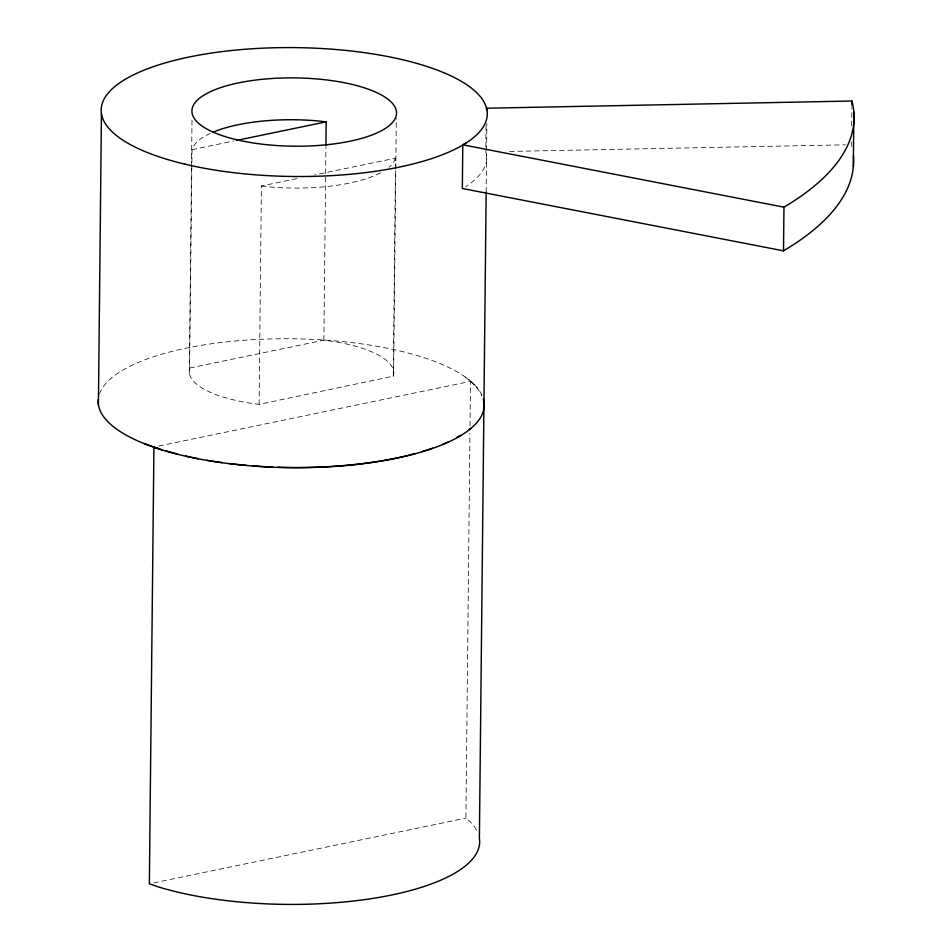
<?xml version="1.0" encoding="UTF-8"?>
<svg xmlns="http://www.w3.org/2000/svg" width="952" height="952" viewBox="0 0 952 952"><rect width="100%" height="100%" fill="white"/><g stroke="black" fill="none" stroke-linecap="round" stroke-linejoin="round"><path stroke-width="0.71" stroke-dasharray="4.76 3.57" d="M189.353 373.255L191.507 168.052M191.519 166.564L192.018 118.988M189.745 368.031L323.882 340.197L328.678 340.792A102.316 34.153 0.6 0 1 393.438 376.159L259.111 404.35L254.339 403.755A102.316 34.153 0.6 0 1 189.567 368.388L192.03 149.666L194.148 145.228A102.316 34.153 0.6 0 1 210.321 133.375M259.111 404.35L261.395 185.985L297.464 178.5M323.882 340.197L325.905 147.084M393.271 376.516L395.437 170.039M395.449 168.552L395.556 158.151L314.767 174.906M393.652 371.292L395.758 170.551M395.77 169.063L396.306 118.5M476.428 829.966A193.054 64.438 0.6 0 0 470.205 821.743L465.921 818.113L469.943 433.362M470.026 425.937L470.49 381.371L158.282 446.155M486.044 125.7L485.77 151.904L486.555 154.153A193.054 64.438 0.6 0 1 465.778 186.58M486.163 192.173L486.877 123.581M851.528 141.777L851.493 144.692A559.871 186.889 0.6 0 1 852.159 147.453M851.695 125.759L851.897 106.838M395.556 158.151L393.438 162.59A102.316 34.153 0.6 0 1 389.118 167.207M192.03 149.666L233.859 140.979M153.712 882.897L465.921 818.113M509.558 151.439L845.554 144.811M261.395 185.985L270.57 186.961A102.316 34.153 0.6 0 0 382.859 171.55M465.421 377.087L474.786 385.001M99.413 394.021A193.054 64.438 0.6 0 1 287.433 338.745A193.054 64.438 0.6 0 1 481.938 395.092M470.49 381.371A192.649 64.308 0.6 0 1 481.855 395.818"/><path stroke-width="1.43" d="M98.401 404.79L101.447 113.633M325.917 145.596L326.167 121.832L317.016 120.856A102.316 34.153 0.6 0 0 212.796 132.28M466.242 142.907L462.791 144.811L462.339 188.484L783.508 250.84A559.871 186.889 0.6 0 0 853.397 155.771M486.163 192.173L479.392 838.367A193.054 64.438 0.6 0 1 369.721 898.89A193.054 64.438 0.6 0 1 157.437 886.633L149.357 883.789L153.926 447.059A192.649 64.308 0.6 0 0 157.865 448.392M783.508 250.84L783.96 207.167A559.871 186.889 0.6 0 0 851.957 101.019L486.222 108.23L487.019 110.48M851.909 105.386L851.957 101.019M853.337 166.838L853.861 112.086M236.739 140.384L326.167 121.832M462.791 144.811L783.96 207.167M144.383 443.703L162.007 449.903M483.342 398.828A193.054 64.438 0.6 0 1 297.417 467.682A193.054 64.438 0.6 0 1 98.234 399.388M470.597 428.293A192.649 64.308 0.6 0 1 468.598 429.911M460.506 435.445A192.649 64.308 0.6 0 1 456.972 437.503M447.797 442.109A192.649 64.308 0.6 0 1 442.573 444.394M432.66 448.166A192.649 64.308 0.6 0 1 422.248 451.557M415.346 453.533A192.649 64.308 0.6 0 1 278.043 467.253M272.415 467.039A192.649 64.308 0.6 0 1 252.566 465.861M246.699 465.373A192.649 64.308 0.6 0 1 229.432 463.553M222.375 462.636A192.649 64.308 0.6 0 1 206.893 460.256M198.373 458.697A192.649 64.308 0.6 0 1 185.664 456.032M177.215 453.997A192.649 64.308 0.6 0 1 166.076 450.95M483.438 400.947A192.649 64.308 0.6 0 1 483.461 408.943M184.89 164.149A193.054 64.438 0.6 0 0 486.686 118.905A193.054 64.438 0.6 0 0 211.118 53.11A193.054 64.438 0.6 0 0 184.89 164.149M235.632 139.504A102.316 34.153 0.6 0 0 396.163 115.942A102.316 34.153 0.6 0 0 250.888 80.706A102.316 34.153 0.6 0 0 235.632 139.504"/></g></svg>
